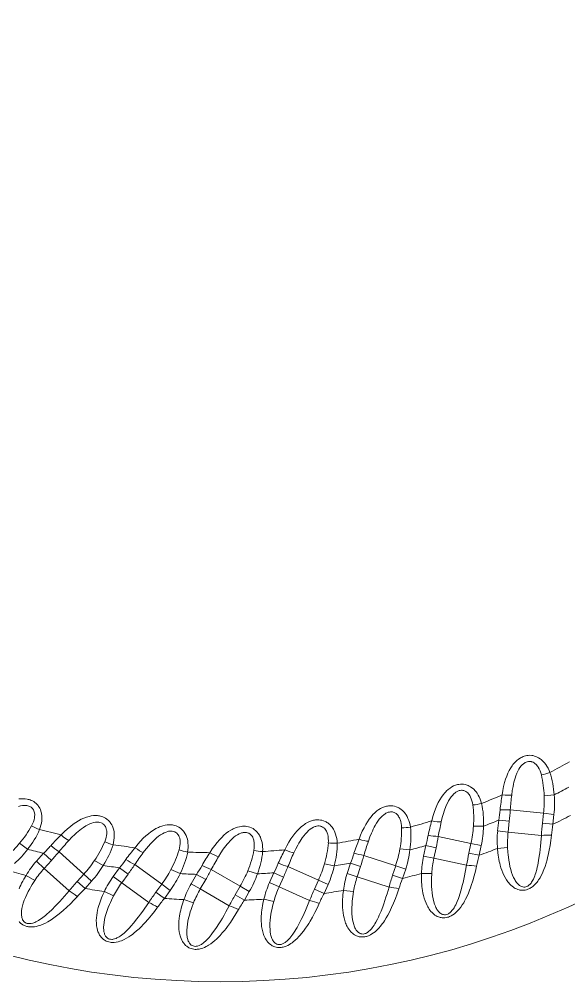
# Model space of a CAD drawing. Extents: x 407 to 920, y -71 to 445.
# Drawn here: x 879.11 to 900.47, y 146.64 to 184.04 of the extents above; entities that cross this region are included whole.
import ezdxf

# ---------------------------------------------------------------- set-up
doc = ezdxf.new("R2010")
doc.units = 0
doc.header["$LTSCALE"] = 7
doc.header["$MEASUREMENT"] = 0
doc.layers.add('8', color=250, linetype='CONTINUOUS', lineweight=15)

msp = doc.modelspace()

# ---------------------------------------------------------------- linework, layer by layer
at = {"layer": '8', "ltscale": 0.009748}
for p, q in [((899.9, 153.899), (899.512, 153.859)), ((897.153, 152.682), (896.763, 152.683)), ((879.438, 151.79), (879.123, 152.02)), ((894.294, 151.76), (893.907, 151.802)), ((882.375, 151.16), (882.038, 151.356)), ((891.355, 151.141), (890.973, 151.224)), ((885.362, 150.84), (885.007, 150.999)), ((888.366, 150.834), (887.996, 150.955))]:
    msp.add_line(p, q, dxfattribs=at)
at = {"layer": '8', "ltscale": 0.032425}
for p, q in [((899.486, 153.185), (898.196, 153.321)), ((896.667, 152.016), (895.398, 152.286)), ((881.621, 150.826), (880.657, 151.694)), ((893.741, 151.148), (892.507, 151.549)), ((884.647, 150.429), (883.598, 151.191)), ((890.74, 150.591), (889.556, 151.118)), ((887.698, 150.35), (886.575, 150.998))]:
    msp.add_line(p, q, dxfattribs=at)
at = {"layer": '8', "ltscale": 0.009608}
for p, q in [((899.446, 152.803), (899.486, 153.185)), ((899.854, 152.76), (899.894, 153.142)), ((896.988, 151.555), (897.068, 151.931)), ((893.622, 150.782), (893.741, 151.148)), ((894.012, 150.656), (894.131, 151.021)), ((890.959, 150.073), (891.115, 150.424)), ((887.506, 150.017), (887.698, 150.35)), ((887.861, 149.812), (888.053, 150.145))]:
    msp.add_line(p, q, dxfattribs=at)
at = {"layer": '8', "ltscale": 0.010249}
for p, q in [((899.894, 153.142), (899.486, 153.185)), ((897.749, 152.917), (898.157, 152.875)), ((899.854, 152.76), (899.446, 152.803)), ((897.705, 152.501), (898.113, 152.458)), ((894.911, 151.931), (895.312, 151.846)), ((897.068, 151.931), (896.667, 152.016)), ((880.059, 151.63), (880.363, 151.356)), ((894.824, 151.522), (895.225, 151.437)), ((896.988, 151.555), (896.587, 151.64)), ((879.779, 151.319), (880.083, 151.045)), ((891.986, 151.247), (892.376, 151.121)), ((894.131, 151.021), (893.741, 151.148)), ((881.926, 150.551), (881.621, 150.826)), ((882.763, 150.727), (883.095, 150.486)), ((883.009, 151.065), (883.341, 150.824)), ((886.002, 150.812), (886.357, 150.607)), ((889.006, 150.873), (889.38, 150.706)), ((891.857, 150.849), (892.247, 150.723)), ((894.012, 150.656), (893.622, 150.782)), ((881.669, 150.266), (881.364, 150.54)), ((884.979, 150.188), (884.647, 150.429)), ((885.793, 150.45), (886.148, 150.245)), ((888.836, 150.491), (889.21, 150.324)), ((891.115, 150.424), (890.74, 150.591)), ((887.861, 149.812), (887.506, 150.017)), ((888.053, 150.145), (887.698, 150.35)), ((890.959, 150.073), (890.584, 150.239))]:
    msp.add_line(p, q, dxfattribs=at)
at = {"layer": '8', "ltscale": 0.010461}
for p, q in [((897.749, 152.917), (897.705, 152.501)), ((898.157, 152.875), (898.113, 152.458)), ((880.059, 151.63), (879.779, 151.319)), ((883.009, 151.065), (882.763, 150.727)), ((886.002, 150.812), (885.793, 150.45))]:
    msp.add_line(p, q, dxfattribs=at)
at = {"layer": '8', "ltscale": 0.032487}
for p, q in [((899.405, 152.323), (898.113, 152.458)), ((881.049, 150.175), (880.083, 151.045)), ((884.146, 149.722), (883.095, 150.486)), ((893.483, 150.321), (892.247, 150.723)), ((890.397, 149.795), (889.21, 150.324))]:
    msp.add_line(p, q, dxfattribs=at)
at = {"layer": '8', "ltscale": 0.010462}
for p, q in [((894.911, 151.931), (894.824, 151.522)), ((895.312, 151.846), (895.225, 151.437)), ((880.363, 151.356), (880.083, 151.045)), ((891.986, 151.247), (891.857, 150.849)), ((892.376, 151.121), (892.247, 150.723)), ((883.341, 150.824), (883.095, 150.486)), ((889.006, 150.873), (888.836, 150.491)), ((886.357, 150.607), (886.148, 150.245)), ((889.38, 150.706), (889.21, 150.324))]:
    msp.add_line(p, q, dxfattribs=at)
at = {"layer": '8', "ltscale": 0.009607}
for p, q in [((896.587, 151.64), (896.667, 152.016)), ((881.364, 150.54), (881.621, 150.826)), ((881.669, 150.266), (881.926, 150.551)), ((884.421, 150.118), (884.647, 150.429)), ((890.584, 150.239), (890.74, 150.591)), ((884.753, 149.877), (884.979, 150.188))]:
    msp.add_line(p, q, dxfattribs=at)
at = {"layer": '8', "ltscale": 0.009814}
for p, q in [((897.701, 151.822), (898.092, 151.863)), ((879.376, 150.772), (879.716, 150.576)), ((882.42, 150.141), (882.779, 149.981)), ((888.622, 149.846), (889.006, 149.764))]:
    msp.add_line(p, q, dxfattribs=at)
at = {"layer": '8', "ltscale": 0.032486}
for p, q in [((896.497, 151.167), (895.225, 151.437)), ((887.274, 149.595), (886.148, 150.245))]:
    msp.add_line(p, q, dxfattribs=at)
at = {"layer": '8', "ltscale": 0.009813}
for p, q in [((894.749, 150.847), (895.142, 150.847)), ((891.712, 150.186), (892.102, 150.145)), ((885.513, 149.831), (885.887, 149.71))]:
    msp.add_line(p, q, dxfattribs=at)
at = {"layer": '8', "ltscale": 0.01025}
msp.add_line((884.753, 149.877), (884.421, 150.118), dxfattribs=at)
at = {"layer": '8'}
for points in [[(899.734, 154.774), (899.701, 154.854), (899.662, 154.935), (899.618, 155.013), (899.571, 155.085), (899.522, 155.148), (899.474, 155.201), (899.427, 155.247), (899.392, 155.275), (899.359, 155.301), (899.297, 155.341), (899.238, 155.373), (899.183, 155.396), (899.143, 155.409), (899.105, 155.42), (899.068, 155.428), (899.031, 155.433), (898.961, 155.438), (898.893, 155.436), (898.837, 155.429), (898.783, 155.417), (898.731, 155.401), (898.693, 155.387), (898.657, 155.372), (898.621, 155.354), (898.585, 155.334), (898.517, 155.289), (898.453, 155.238), (898.392, 155.18), (898.333, 155.116), (898.301, 155.077), (898.27, 155.035), (898.211, 154.946), (898.155, 154.848), (898.104, 154.742), (898.057, 154.629), (898.014, 154.507), (897.975, 154.376), (897.938, 154.227), (897.907, 154.068), (897.882, 153.899)], [(899.404, 154.677), (899.381, 154.758), (899.352, 154.838), (899.319, 154.913), (899.284, 154.975), (899.263, 155.007), (899.243, 155.035), (899.219, 155.063), (899.196, 155.088), (899.156, 155.123), (899.118, 155.149), (899.083, 155.169), (899.049, 155.183), (899.024, 155.191), (899.001, 155.196), (898.955, 155.202), (898.93, 155.202), (898.905, 155.2), (898.858, 155.191), (898.813, 155.176), (898.771, 155.155), (898.744, 155.139), (898.718, 155.121), (898.692, 155.1), (898.666, 155.077), (898.618, 155.026), (898.572, 154.966), (898.528, 154.898), (898.488, 154.823), (898.449, 154.739), (898.413, 154.647), (898.38, 154.545), (898.359, 154.473), (898.339, 154.397), (898.32, 154.316), (898.303, 154.23), (898.274, 154.069), (898.25, 153.894)], [(897.08, 153.57), (897.055, 153.653), (897.025, 153.738), (896.99, 153.82), (896.95, 153.896), (896.908, 153.964), (896.865, 154.022), (896.823, 154.072), (896.792, 154.105), (896.762, 154.133), (896.704, 154.18), (896.649, 154.217), (896.597, 154.246), (896.559, 154.264), (896.522, 154.278), (896.485, 154.29), (896.45, 154.3), (896.38, 154.312), (896.313, 154.316), (896.256, 154.315), (896.201, 154.309), (896.147, 154.299), (896.109, 154.289), (896.071, 154.277), (896.033, 154.263), (895.995, 154.247), (895.923, 154.21), (895.854, 154.166), (895.787, 154.115), (895.722, 154.057), (895.686, 154.021), (895.651, 153.983), (895.583, 153.9), (895.517, 153.809), (895.455, 153.709), (895.396, 153.601), (895.341, 153.484), (895.289, 153.359), (895.237, 153.214), (895.189, 153.059), (895.146, 152.893)], [(879.901, 152.552), (879.93, 152.633), (879.955, 152.719), (879.975, 152.807), (879.987, 152.892), (879.993, 152.971), (879.993, 153.044), (879.988, 153.109), (879.982, 153.153), (879.975, 153.194), (879.956, 153.266), (879.933, 153.328), (879.908, 153.383), (879.887, 153.419), (879.865, 153.453), (879.843, 153.484), (879.82, 153.512), (879.771, 153.563), (879.719, 153.606), (879.672, 153.639), (879.624, 153.666), (879.575, 153.689), (879.538, 153.704), (879.501, 153.717), (879.461, 153.728), (879.421, 153.737), (879.341, 153.749), (879.259, 153.754), (879.175, 153.752), (879.089, 153.744)], [(896.742, 153.509), (896.727, 153.591), (896.707, 153.674), (896.681, 153.751), (896.653, 153.818), (896.636, 153.851), (896.618, 153.881), (896.597, 153.912), (896.577, 153.939), (896.541, 153.978), (896.506, 154.008), (896.473, 154.031), (896.441, 154.049), (896.417, 154.059), (896.394, 154.067), (896.35, 154.077), (896.325, 154.08), (896.3, 154.08), (896.252, 154.076), (896.206, 154.066), (896.162, 154.05), (896.133, 154.037), (896.106, 154.022), (896.077, 154.004), (896.049, 153.984), (895.996, 153.938), (895.944, 153.883), (895.894, 153.82), (895.845, 153.749), (895.798, 153.67), (895.753, 153.582), (895.709, 153.484), (895.681, 153.415), (895.653, 153.341), (895.626, 153.262), (895.599, 153.179), (895.554, 153.022), (895.512, 152.85)], [(879.591, 152.701), (879.628, 152.776), (879.66, 152.855), (879.685, 152.933), (879.701, 153.003), (879.707, 153.04), (879.71, 153.074), (879.712, 153.112), (879.711, 153.145), (879.705, 153.198), (879.694, 153.243), (879.681, 153.281), (879.665, 153.315), (879.652, 153.337), (879.638, 153.356), (879.608, 153.391), (879.589, 153.408), (879.57, 153.423), (879.529, 153.448), (879.486, 153.467), (879.44, 153.48), (879.41, 153.486), (879.378, 153.49), (879.345, 153.492), (879.31, 153.492), (879.24, 153.486), (879.166, 153.472), (879.088, 153.451)], [(894.314, 152.65), (894.299, 152.736), (894.277, 152.823), (894.251, 152.909), (894.219, 152.989), (894.184, 153.06), (894.148, 153.123), (894.111, 153.177), (894.084, 153.212), (894.057, 153.244), (894.005, 153.297), (893.954, 153.339), (893.904, 153.374), (893.868, 153.395), (893.833, 153.413), (893.798, 153.429), (893.764, 153.442), (893.696, 153.461), (893.629, 153.473), (893.573, 153.477), (893.517, 153.477), (893.463, 153.473), (893.424, 153.467), (893.385, 153.459), (893.345, 153.449), (893.306, 153.437), (893.231, 153.408), (893.157, 153.371), (893.085, 153.327), (893.015, 153.277), (892.975, 153.245), (892.936, 153.21), (892.86, 153.135), (892.785, 153.051), (892.713, 152.959), (892.643, 152.857), (892.576, 152.747), (892.511, 152.627), (892.444, 152.489), (892.38, 152.34), (892.32, 152.179)], [(882.756, 151.965), (882.776, 152.05), (882.792, 152.138), (882.803, 152.227), (882.806, 152.313), (882.804, 152.392), (882.796, 152.464), (882.785, 152.529), (882.774, 152.572), (882.762, 152.612), (882.736, 152.681), (882.707, 152.741), (882.676, 152.793), (882.651, 152.827), (882.626, 152.858), (882.601, 152.886), (882.575, 152.912), (882.521, 152.957), (882.465, 152.995), (882.415, 153.022), (882.364, 153.045), (882.313, 153.063), (882.275, 153.073), (882.236, 153.082), (882.196, 153.089), (882.155, 153.094), (882.074, 153.097), (881.992, 153.094), (881.909, 153.083), (881.824, 153.066), (881.775, 153.053), (881.725, 153.037), (881.624, 153), (881.522, 152.953), (881.418, 152.898), (881.313, 152.834), (881.207, 152.76), (881.099, 152.678), (880.982, 152.578), (880.863, 152.468), (880.743, 152.346)], [(893.971, 152.625), (893.966, 152.708), (893.954, 152.793), (893.937, 152.872), (893.916, 152.941), (893.902, 152.976), (893.888, 153.008), (893.87, 153.041), (893.853, 153.069), (893.821, 153.112), (893.79, 153.146), (893.759, 153.173), (893.729, 153.193), (893.706, 153.206), (893.684, 153.216), (893.641, 153.231), (893.616, 153.236), (893.592, 153.24), (893.544, 153.241), (893.497, 153.235), (893.451, 153.224), (893.422, 153.214), (893.393, 153.202), (893.362, 153.187), (893.333, 153.169), (893.275, 153.129), (893.217, 153.08), (893.16, 153.023), (893.105, 152.958), (893.05, 152.884), (892.996, 152.801), (892.942, 152.709), (892.906, 152.642), (892.871, 152.572), (892.836, 152.497), (892.801, 152.417), (892.739, 152.265), (892.679, 152.098)], [(882.432, 152.081), (882.461, 152.16), (882.485, 152.242), (882.501, 152.322), (882.51, 152.393), (882.512, 152.431), (882.511, 152.465), (882.509, 152.502), (882.505, 152.536), (882.493, 152.588), (882.478, 152.631), (882.461, 152.668), (882.442, 152.699), (882.427, 152.72), (882.411, 152.738), (882.377, 152.769), (882.357, 152.784), (882.336, 152.797), (882.292, 152.818), (882.247, 152.832), (882.201, 152.84), (882.17, 152.843), (882.138, 152.844), (882.105, 152.842), (882.07, 152.839), (882.001, 152.825), (881.929, 152.804), (881.853, 152.775), (881.776, 152.738), (881.696, 152.692), (881.612, 152.639), (881.526, 152.576), (881.466, 152.53), (881.406, 152.48), (881.343, 152.426), (881.278, 152.367), (881.16, 152.253), (881.038, 152.126)], [(885.656, 151.68), (885.668, 151.767), (885.675, 151.856), (885.676, 151.946), (885.67, 152.031), (885.66, 152.11), (885.645, 152.181), (885.626, 152.244), (885.611, 152.286), (885.595, 152.324), (885.562, 152.391), (885.526, 152.447), (885.49, 152.495), (885.462, 152.526), (885.435, 152.555), (885.406, 152.58), (885.378, 152.603), (885.319, 152.643), (885.259, 152.674), (885.207, 152.696), (885.154, 152.713), (885.101, 152.726), (885.062, 152.732), (885.023, 152.737), (884.982, 152.739), (884.941, 152.74), (884.86, 152.735), (884.779, 152.723), (884.697, 152.704), (884.615, 152.678), (884.567, 152.659), (884.519, 152.639), (884.423, 152.591), (884.326, 152.534), (884.229, 152.468), (884.131, 152.393), (884.033, 152.309), (883.934, 152.216), (883.828, 152.105), (883.721, 151.983), (883.614, 151.849)], [(888.571, 151.7), (888.574, 151.787), (888.571, 151.877), (888.562, 151.966), (888.548, 152.051), (888.529, 152.128), (888.507, 152.197), (888.482, 152.257), (888.463, 152.298), (888.443, 152.334), (888.403, 152.397), (888.362, 152.449), (888.32, 152.493), (888.29, 152.521), (888.259, 152.547), (888.228, 152.569), (888.197, 152.589), (888.135, 152.622), (888.072, 152.647), (888.018, 152.664), (887.963, 152.675), (887.909, 152.682), (887.87, 152.684), (887.83, 152.685), (887.789, 152.683), (887.749, 152.679), (887.669, 152.666), (887.589, 152.646), (887.51, 152.618), (887.431, 152.583), (887.385, 152.56), (887.34, 152.535), (887.249, 152.477), (887.159, 152.41), (887.069, 152.335), (886.98, 152.25), (886.891, 152.156), (886.802, 152.053), (886.708, 151.931), (886.615, 151.799), (886.523, 151.654)], [(891.467, 152.025), (891.461, 152.112), (891.449, 152.2), (891.431, 152.288), (891.408, 152.371), (891.381, 152.446), (891.352, 152.512), (891.321, 152.57), (891.297, 152.608), (891.274, 152.642), (891.227, 152.7), (891.181, 152.748), (891.135, 152.787), (891.102, 152.812), (891.069, 152.834), (891.036, 152.853), (891.003, 152.869), (890.937, 152.896), (890.872, 152.915), (890.816, 152.925), (890.761, 152.931), (890.707, 152.932), (890.667, 152.93), (890.628, 152.927), (890.587, 152.921), (890.547, 152.913), (890.469, 152.891), (890.392, 152.862), (890.316, 152.827), (890.241, 152.784), (890.198, 152.756), (890.156, 152.726), (890.072, 152.659), (889.989, 152.583), (889.907, 152.499), (889.827, 152.405), (889.749, 152.302), (889.672, 152.19), (889.591, 152.06), (889.512, 151.918), (889.435, 151.765)], [(891.124, 152.035), (891.127, 152.119), (891.124, 152.204), (891.115, 152.285), (891.101, 152.356), (891.091, 152.392), (891.081, 152.425), (891.067, 152.46), (891.052, 152.49), (891.025, 152.536), (890.998, 152.573), (890.97, 152.602), (890.942, 152.626), (890.921, 152.641), (890.9, 152.653), (890.859, 152.673), (890.835, 152.68), (890.811, 152.686), (890.763, 152.692), (890.716, 152.692), (890.669, 152.686), (890.639, 152.679), (890.609, 152.67), (890.577, 152.658), (890.546, 152.644), (890.484, 152.61), (890.422, 152.567), (890.359, 152.516), (890.297, 152.457), (890.235, 152.389), (890.172, 152.312), (890.109, 152.226), (890.067, 152.164), (890.024, 152.098), (889.981, 152.026), (889.938, 151.951), (889.861, 151.806), (889.784, 151.646)], [(885.323, 151.762), (885.343, 151.843), (885.358, 151.927), (885.366, 152.008), (885.367, 152.08), (885.365, 152.118), (885.361, 152.152), (885.355, 152.189), (885.347, 152.221), (885.33, 152.272), (885.311, 152.314), (885.29, 152.349), (885.267, 152.378), (885.25, 152.396), (885.232, 152.413), (885.196, 152.441), (885.174, 152.453), (885.152, 152.464), (885.106, 152.48), (885.06, 152.489), (885.013, 152.493), (884.982, 152.492), (884.95, 152.49), (884.917, 152.485), (884.883, 152.477), (884.816, 152.457), (884.746, 152.428), (884.674, 152.391), (884.601, 152.346), (884.526, 152.293), (884.449, 152.231), (884.369, 152.16), (884.315, 152.108), (884.26, 152.052), (884.203, 151.991), (884.145, 151.926), (884.04, 151.8), (883.931, 151.66)], [(888.23, 151.747), (888.242, 151.83), (888.248, 151.915), (888.248, 151.996), (888.242, 152.068), (888.235, 152.105), (888.228, 152.139), (888.218, 152.175), (888.207, 152.206), (888.185, 152.255), (888.161, 152.294), (888.136, 152.327), (888.111, 152.353), (888.092, 152.37), (888.073, 152.385), (888.033, 152.408), (888.01, 152.419), (887.987, 152.427), (887.94, 152.438), (887.893, 152.442), (887.846, 152.441), (887.815, 152.437), (887.784, 152.431), (887.752, 152.423), (887.719, 152.412), (887.654, 152.385), (887.588, 152.349), (887.52, 152.305), (887.452, 152.252), (887.383, 152.191), (887.313, 152.121), (887.241, 152.043), (887.192, 151.985), (887.143, 151.924), (887.093, 151.857), (887.042, 151.786), (886.95, 151.65), (886.857, 151.5)], [(899.795, 152.33), (899.773, 152.134), (899.745, 151.94), (899.711, 151.749), (899.671, 151.559), (899.648, 151.465), (899.624, 151.372), (899.589, 151.247), (899.549, 151.124), (899.504, 151.002), (899.476, 150.932), (899.445, 150.862), (899.401, 150.771), (899.352, 150.681), (899.297, 150.594), (899.266, 150.55), (899.234, 150.508), (899.187, 150.453), (899.137, 150.401), (899.082, 150.352), (899.021, 150.307), (898.987, 150.285), (898.953, 150.266), (898.919, 150.249), (898.884, 150.234), (898.832, 150.217), (898.779, 150.204), (898.726, 150.196), (898.673, 150.193), (898.638, 150.194), (898.603, 150.198), (898.569, 150.203), (898.535, 150.21), (898.483, 150.226), (898.433, 150.245), (898.386, 150.269), (898.351, 150.289), (898.318, 150.31), (898.265, 150.351), (898.215, 150.395), (898.168, 150.443), (898.136, 150.479), (898.106, 150.517), (898.074, 150.56), (898.045, 150.603), (897.992, 150.691), (897.945, 150.782), (897.903, 150.876), (897.865, 150.973), (897.832, 151.072), (897.803, 151.172), (897.785, 151.245), (897.769, 151.318), (897.753, 151.398), (897.739, 151.48), (897.727, 151.565), (897.716, 151.651), (897.701, 151.822)], [(899.405, 152.323), (899.386, 152.05), (899.372, 151.91), (899.357, 151.773), (899.342, 151.645), (899.324, 151.518), (899.296, 151.345), (899.264, 151.175), (899.245, 151.091), (899.225, 151.008), (899.189, 150.877), (899.168, 150.813), (899.146, 150.751), (899.121, 150.69), (899.094, 150.63), (899.072, 150.587), (899.047, 150.544), (899.025, 150.509), (899.001, 150.476), (898.963, 150.431), (898.921, 150.391), (898.898, 150.374), (898.875, 150.359), (898.837, 150.339), (898.797, 150.326), (898.756, 150.319), (898.716, 150.319), (898.678, 150.325), (898.641, 150.336), (898.606, 150.352), (898.582, 150.365), (898.56, 150.38), (898.534, 150.4), (898.51, 150.422), (898.468, 150.465), (898.441, 150.497), (898.417, 150.531), (898.391, 150.57), (898.367, 150.611), (898.324, 150.693), (898.287, 150.779), (898.247, 150.889), (898.213, 151.002), (898.184, 151.119), (898.159, 151.239), (898.139, 151.361), (898.122, 151.484), (898.112, 151.578), (898.103, 151.672), (898.092, 151.863)], [(896.885, 151.134), (896.842, 150.941), (896.794, 150.751), (896.74, 150.564), (896.681, 150.38), (896.649, 150.289), (896.615, 150.198), (896.566, 150.078), (896.514, 149.96), (896.457, 149.843), (896.421, 149.776), (896.384, 149.71), (896.33, 149.624), (896.272, 149.54), (896.208, 149.459), (896.173, 149.419), (896.136, 149.38), (896.084, 149.33), (896.029, 149.284), (895.969, 149.241), (895.903, 149.202), (895.868, 149.184), (895.831, 149.169), (895.796, 149.155), (895.76, 149.144), (895.706, 149.132), (895.652, 149.125), (895.599, 149.123), (895.545, 149.126), (895.51, 149.13), (895.476, 149.137), (895.443, 149.146), (895.41, 149.157), (895.36, 149.178), (895.313, 149.203), (895.268, 149.231), (895.236, 149.254), (895.205, 149.279), (895.156, 149.325), (895.111, 149.374), (895.069, 149.427), (895.041, 149.466), (895.015, 149.507), (894.988, 149.552), (894.964, 149.599), (894.92, 149.692), (894.883, 149.787), (894.851, 149.886), (894.824, 149.986), (894.801, 150.087), (894.783, 150.19), (894.772, 150.264), (894.764, 150.338), (894.756, 150.42), (894.751, 150.503), (894.748, 150.589), (894.746, 150.675), (894.749, 150.847)], [(896.497, 151.167), (896.448, 150.897), (896.421, 150.76), (896.391, 150.625), (896.362, 150.499), (896.332, 150.375), (896.286, 150.206), (896.236, 150.04), (896.209, 149.958), (896.18, 149.878), (896.13, 149.752), (896.103, 149.691), (896.074, 149.631), (896.043, 149.573), (896.01, 149.516), (895.983, 149.475), (895.955, 149.435), (895.929, 149.403), (895.902, 149.373), (895.859, 149.332), (895.813, 149.297), (895.789, 149.282), (895.763, 149.269), (895.724, 149.254), (895.683, 149.245), (895.642, 149.242), (895.601, 149.247), (895.564, 149.256), (895.529, 149.271), (895.495, 149.291), (895.473, 149.306), (895.453, 149.323), (895.429, 149.346), (895.407, 149.37), (895.37, 149.418), (895.347, 149.452), (895.326, 149.488), (895.304, 149.53), (895.285, 149.573), (895.251, 149.659), (895.223, 149.749), (895.195, 149.862), (895.173, 149.978), (895.156, 150.098), (895.144, 150.219), (895.136, 150.342), (895.133, 150.467), (895.132, 150.561), (895.134, 150.656), (895.142, 150.847)], [(879.105, 150.256), (879.134, 150.324), (879.169, 150.399), (879.205, 150.473), (879.245, 150.549), (879.287, 150.625), (879.376, 150.772)], [(881.049, 150.175), (880.872, 149.966), (880.78, 149.861), (880.687, 149.759), (880.599, 149.664), (880.51, 149.572), (880.386, 149.449), (880.26, 149.33), (880.195, 149.273), (880.13, 149.218), (880.024, 149.134), (879.97, 149.094), (879.915, 149.057), (879.859, 149.022), (879.803, 148.989), (879.759, 148.967), (879.714, 148.947), (879.676, 148.932), (879.637, 148.919), (879.579, 148.905), (879.522, 148.898), (879.493, 148.897), (879.465, 148.899), (879.423, 148.905), (879.383, 148.918), (879.346, 148.936), (879.314, 148.96), (879.286, 148.987), (879.263, 149.018), (879.244, 149.051), (879.233, 149.076), (879.223, 149.101), (879.214, 149.132), (879.207, 149.164), (879.199, 149.224), (879.196, 149.265), (879.196, 149.307), (879.198, 149.354), (879.203, 149.401), (879.217, 149.492), (879.237, 149.584), (879.269, 149.696), (879.308, 149.808), (879.353, 149.92), (879.404, 150.031), (879.459, 150.142), (879.518, 150.252), (879.565, 150.333), (879.614, 150.415), (879.716, 150.576)], [(884.487, 149.534), (884.37, 149.375), (884.249, 149.222), (884.124, 149.073), (883.994, 148.928), (883.928, 148.858), (883.86, 148.789), (883.767, 148.699), (883.671, 148.612), (883.571, 148.529), (883.512, 148.482), (883.45, 148.437), (883.366, 148.38), (883.279, 148.327), (883.188, 148.279), (883.139, 148.257), (883.09, 148.236), (883.022, 148.212), (882.953, 148.192), (882.881, 148.178), (882.805, 148.169), (882.765, 148.167), (882.726, 148.167), (882.688, 148.17), (882.65, 148.174), (882.597, 148.185), (882.544, 148.2), (882.494, 148.22), (882.447, 148.244), (882.417, 148.263), (882.389, 148.283), (882.362, 148.305), (882.336, 148.328), (882.299, 148.367), (882.266, 148.409), (882.236, 148.453), (882.216, 148.488), (882.199, 148.523), (882.172, 148.585), (882.151, 148.648), (882.135, 148.713), (882.125, 148.761), (882.118, 148.808), (882.112, 148.861), (882.108, 148.914), (882.106, 149.016), (882.111, 149.118), (882.122, 149.221), (882.138, 149.323), (882.158, 149.425), (882.183, 149.527), (882.204, 149.599), (882.226, 149.67), (882.253, 149.748), (882.281, 149.825), (882.313, 149.905), (882.347, 149.985), (882.42, 150.141)], [(884.146, 149.722), (883.992, 149.496), (883.911, 149.382), (883.83, 149.27), (883.752, 149.167), (883.673, 149.066), (883.563, 148.93), (883.449, 148.799), (883.391, 148.735), (883.333, 148.674), (883.236, 148.579), (883.186, 148.534), (883.135, 148.491), (883.083, 148.45), (883.03, 148.412), (882.989, 148.385), (882.947, 148.361), (882.91, 148.342), (882.873, 148.325), (882.817, 148.305), (882.761, 148.292), (882.733, 148.288), (882.704, 148.287), (882.662, 148.289), (882.621, 148.297), (882.582, 148.312), (882.547, 148.332), (882.517, 148.356), (882.491, 148.384), (882.468, 148.416), (882.455, 148.438), (882.443, 148.462), (882.43, 148.492), (882.42, 148.524), (882.405, 148.582), (882.399, 148.623), (882.394, 148.665), (882.391, 148.712), (882.391, 148.759), (882.395, 148.851), (882.406, 148.945), (882.426, 149.06), (882.453, 149.175), (882.486, 149.291), (882.525, 149.407), (882.568, 149.522), (882.615, 149.638), (882.653, 149.724), (882.693, 149.81), (882.779, 149.981)], [(893.866, 150.248), (893.803, 150.061), (893.735, 149.877), (893.662, 149.697), (893.584, 149.52), (893.542, 149.432), (893.499, 149.346), (893.438, 149.231), (893.374, 149.119), (893.305, 149.009), (893.263, 148.946), (893.218, 148.884), (893.156, 148.804), (893.089, 148.727), (893.017, 148.653), (892.978, 148.617), (892.938, 148.582), (892.881, 148.538), (892.821, 148.498), (892.757, 148.461), (892.687, 148.429), (892.65, 148.415), (892.612, 148.404), (892.576, 148.394), (892.539, 148.387), (892.484, 148.38), (892.43, 148.379), (892.376, 148.382), (892.323, 148.391), (892.289, 148.399), (892.256, 148.41), (892.224, 148.422), (892.192, 148.436), (892.145, 148.462), (892.1, 148.492), (892.058, 148.524), (892.029, 148.551), (892.001, 148.579), (891.957, 148.63), (891.917, 148.684), (891.881, 148.74), (891.858, 148.782), (891.836, 148.825), (891.814, 148.873), (891.794, 148.922), (891.761, 149.019), (891.734, 149.118), (891.712, 149.219), (891.696, 149.321), (891.684, 149.425), (891.677, 149.529), (891.674, 149.604), (891.673, 149.678), (891.674, 149.761), (891.678, 149.843), (891.683, 149.929), (891.691, 150.015), (891.712, 150.186)], [(893.483, 150.321), (893.407, 150.058), (893.365, 149.925), (893.322, 149.793), (893.28, 149.671), (893.236, 149.551), (893.173, 149.388), (893.106, 149.228), (893.07, 149.15), (893.033, 149.073), (892.97, 148.952), (892.937, 148.894), (892.902, 148.838), (892.865, 148.783), (892.827, 148.731), (892.796, 148.692), (892.763, 148.656), (892.734, 148.627), (892.704, 148.599), (892.657, 148.563), (892.607, 148.533), (892.582, 148.521), (892.555, 148.51), (892.514, 148.5), (892.473, 148.495), (892.431, 148.497), (892.392, 148.505), (892.356, 148.519), (892.322, 148.537), (892.291, 148.56), (892.271, 148.578), (892.252, 148.597), (892.231, 148.622), (892.211, 148.648), (892.179, 148.699), (892.16, 148.736), (892.143, 148.774), (892.126, 148.818), (892.111, 148.863), (892.087, 148.952), (892.068, 149.044), (892.052, 149.16), (892.042, 149.278), (892.038, 149.398), (892.039, 149.52), (892.044, 149.644), (892.053, 149.768), (892.063, 149.862), (892.074, 149.956), (892.102, 150.145)], [(881.369, 149.953), (881.235, 149.807), (881.099, 149.667), (880.959, 149.532), (880.815, 149.402), (880.742, 149.339), (880.667, 149.278), (880.565, 149.198), (880.461, 149.121), (880.353, 149.049), (880.288, 149.009), (880.223, 148.97), (880.133, 148.922), (880.041, 148.879), (879.945, 148.841), (879.895, 148.824), (879.844, 148.808), (879.774, 148.791), (879.702, 148.779), (879.629, 148.772), (879.553, 148.771), (879.513, 148.773), (879.474, 148.778), (879.436, 148.784), (879.4, 148.793), (879.347, 148.809), (879.297, 148.829), (879.249, 148.854), (879.205, 148.884), (879.177, 148.905), (879.151, 148.928), (879.126, 148.953), (879.103, 148.978)], [(887.633, 149.443), (887.533, 149.273), (887.428, 149.108), (887.319, 148.947), (887.206, 148.79), (887.147, 148.713), (887.087, 148.637), (887.004, 148.538), (886.917, 148.442), (886.827, 148.348), (886.772, 148.296), (886.716, 148.244), (886.638, 148.179), (886.557, 148.117), (886.471, 148.06), (886.426, 148.033), (886.379, 148.007), (886.314, 147.976), (886.247, 147.949), (886.177, 147.927), (886.102, 147.91), (886.063, 147.904), (886.023, 147.9), (885.986, 147.899), (885.948, 147.899), (885.893, 147.904), (885.84, 147.914), (885.788, 147.929), (885.738, 147.948), (885.707, 147.963), (885.676, 147.98), (885.647, 147.999), (885.619, 148.019), (885.578, 148.054), (885.541, 148.093), (885.507, 148.134), (885.483, 148.166), (885.462, 148.199), (885.43, 148.257), (885.402, 148.319), (885.378, 148.382), (885.364, 148.427), (885.352, 148.474), (885.34, 148.526), (885.331, 148.578), (885.319, 148.679), (885.313, 148.782), (885.313, 148.885), (885.318, 148.988), (885.328, 149.092), (885.342, 149.195), (885.355, 149.269), (885.37, 149.343), (885.388, 149.423), (885.408, 149.503), (885.432, 149.586), (885.457, 149.668), (885.513, 149.831)], [(887.274, 149.595), (887.144, 149.354), (887.076, 149.232), (887.006, 149.112), (886.94, 149.002), (886.872, 148.893), (886.776, 148.746), (886.677, 148.604), (886.626, 148.535), (886.574, 148.467), (886.488, 148.363), (886.443, 148.313), (886.397, 148.265), (886.35, 148.219), (886.301, 148.176), (886.263, 148.145), (886.223, 148.116), (886.189, 148.093), (886.153, 148.072), (886.1, 148.047), (886.045, 148.028), (886.018, 148.021), (885.99, 148.017), (885.947, 148.014), (885.906, 148.019), (885.866, 148.029), (885.829, 148.045), (885.796, 148.066), (885.767, 148.091), (885.741, 148.12), (885.726, 148.141), (885.711, 148.164), (885.696, 148.193), (885.682, 148.223), (885.661, 148.28), (885.65, 148.319), (885.642, 148.36), (885.634, 148.407), (885.628, 148.454), (885.623, 148.546), (885.624, 148.64), (885.632, 148.756), (885.647, 148.874), (885.668, 148.993), (885.694, 149.112), (885.725, 149.231), (885.76, 149.351), (885.789, 149.441), (885.82, 149.531), (885.887, 149.71)], [(890.77, 149.682), (890.688, 149.503), (890.602, 149.327), (890.51, 149.155), (890.414, 148.988), (890.363, 148.905), (890.311, 148.823), (890.239, 148.716), (890.163, 148.611), (890.083, 148.509), (890.034, 148.451), (889.984, 148.394), (889.913, 148.321), (889.839, 148.251), (889.76, 148.185), (889.717, 148.153), (889.673, 148.123), (889.612, 148.085), (889.548, 148.051), (889.481, 148.022), (889.408, 147.997), (889.37, 147.987), (889.331, 147.979), (889.294, 147.974), (889.256, 147.97), (889.201, 147.97), (889.147, 147.974), (889.094, 147.983), (889.042, 147.997), (889.009, 148.009), (888.977, 148.022), (888.946, 148.038), (888.917, 148.055), (888.872, 148.086), (888.831, 148.12), (888.793, 148.157), (888.766, 148.187), (888.742, 148.218), (888.703, 148.272), (888.669, 148.33), (888.639, 148.391), (888.62, 148.435), (888.603, 148.48), (888.587, 148.53), (888.572, 148.581), (888.549, 148.68), (888.532, 148.782), (888.521, 148.884), (888.515, 148.988), (888.515, 149.092), (888.518, 149.196), (888.523, 149.271), (888.53, 149.345), (888.54, 149.427), (888.552, 149.509), (888.566, 149.594), (888.583, 149.678), (888.622, 149.846)], [(890.397, 149.795), (890.294, 149.542), (890.238, 149.413), (890.182, 149.287), (890.127, 149.17), (890.071, 149.055), (889.991, 148.899), (889.908, 148.747), (889.864, 148.673), (889.819, 148.601), (889.744, 148.488), (889.705, 148.433), (889.664, 148.381), (889.622, 148.33), (889.578, 148.282), (889.543, 148.247), (889.507, 148.214), (889.475, 148.188), (889.442, 148.164), (889.392, 148.133), (889.34, 148.108), (889.313, 148.099), (889.286, 148.091), (889.243, 148.085), (889.202, 148.085), (889.161, 148.091), (889.122, 148.103), (889.088, 148.121), (889.056, 148.143), (889.028, 148.168), (889.01, 148.188), (888.993, 148.209), (888.975, 148.236), (888.958, 148.264), (888.931, 148.319), (888.916, 148.357), (888.903, 148.397), (888.891, 148.442), (888.88, 148.488), (888.866, 148.579), (888.857, 148.673), (888.853, 148.79), (888.855, 148.908), (888.864, 149.029), (888.877, 149.15), (888.895, 149.272), (888.918, 149.395), (888.937, 149.487), (888.958, 149.579), (889.006, 149.764)]]:
    msp.add_lwpolyline(points, dxfattribs=at)
msp.add_circle((886.923, 179.497), 32.857, dxfattribs=at)
for centre, radius, start, end in [((886.923, 179.497), 27.845, 297.3924, 299.1758), ((899.034, 156.55), 1.909, 281.1898, 291.5116), ((895.491, 153.753), 4.022, 1.5098, 13.2913), ((896.728, 153.757), 3.174, 2.5537, 18.6788), ((886.923, 179.497), 28.699, 296.8826, 298.1615), ((886.923, 179.497), 27.845, 291.3924, 293.1758), ((904.799, 152.633), 7.032, 169.63, 174.3679), ((909.377, 152.561), 11.206, 173.169, 176.1122), ((894.772, 153.707), 4.742, 353.6754, 1.8307), ((896.198, 153.553), 3.719, 353.6503, 5.3281), ((896.569, 155.41), 1.909, 275.1898, 285.5116), ((892.752, 152.999), 4.023, 355.5024, 7.2806), ((893.984, 152.873), 3.174, 356.5537, 12.6788), ((890.666, 154.027), 7.17, 351.0996, 354.3659), ((898.031, 157.257), 3.94, 266.6545, 272.4068), ((884.793, 154.279), 13.438, 354.0001, 355.9088), ((886.923, 179.497), 29.699, 295.8095, 297.279), ((876.064, 154.632), 4.022, 319.5099, 331.2913), ((880.569, 154.34), 1.909, 239.1898, 249.5116), ((889.951, 152.534), 4.022, 349.5098, 1.2913), ((893.998, 154.534), 1.909, 269.1898, 279.5116), ((891.162, 152.281), 3.174, 350.5537, 6.6788), ((886.923, 179.497), 27.845, 285.3924, 287.1758), ((901.893, 150.911), 7.032, 163.63, 168.3679), ((906.438, 150.361), 11.206, 167.169, 170.1122), ((892.034, 153.028), 4.742, 347.6754, 355.8307), ((893.435, 152.726), 3.719, 347.6504, 359.3281), ((886.923, 179.497), 28.699, 290.8826, 292.1615), ((911.018, 151.585), 11.636, 173.9922, 176.3649), ((905.653, 151.752), 5.886, 170.1384, 174.3597), ((876.986, 153.808), 3.174, 320.5537, 336.6788), ((886.923, 179.497), 27.845, 255.3924, 257.1758), ((885.595, 147.256), 7.032, 133.63, 138.3679), ((887.983, 153.775), 7.17, 345.0996, 348.366), ((895.645, 156.218), 3.94, 260.6545, 266.4068), ((882.168, 154.64), 13.438, 348.0001, 349.9088), ((900.974, 152.14), 3.288, 173.6869, 185.5448), ((902.147, 152.012), 4.058, 173.6899, 182.1074), ((899.652, 149.228), 3.105, 87.3618, 94.559), ((875.5, 155.079), 4.742, 311.6754, 319.8307), ((874.98, 156.691), 7.17, 315.0996, 318.3659), ((882.837, 154.975), 3.94, 230.6545, 236.4068), ((889.256, 144.507), 11.206, 137.169, 140.1122), ((878.723, 153.634), 4.022, 325.5098, 337.2913), ((879.726, 152.91), 3.174, 326.5537, 342.6788), ((883.233, 153.814), 1.909, 245.1898, 255.5116), ((886.923, 179.497), 27.845, 261.3924, 263.1758), ((888.972, 147.294), 7.032, 139.63, 144.3679), ((887.116, 152.365), 4.022, 343.5099, 355.2913), ((891.35, 153.931), 1.909, 263.1898, 273.5116), ((888.294, 151.987), 3.174, 344.5537, 0.6788), ((886.923, 179.497), 27.845, 279.3924, 281.1758), ((898.823, 149.503), 7.032, 157.63, 162.3679), ((903.286, 148.481), 11.206, 161.169, 164.1122), ((886.923, 179.497), 28.699, 284.8826, 286.1615), ((876.456, 154.011), 3.719, 311.6504, 323.3281), ((886.923, 179.497), 28.699, 254.8826, 256.1615), ((870.377, 160.348), 13.438, 318.0001, 319.9088), ((892.9, 144.943), 11.206, 143.169, 146.1121), ((881.471, 152.918), 4.022, 331.5099, 343.2913), ((885.938, 153.569), 1.909, 251.1898, 261.5116), ((882.545, 152.303), 3.174, 332.5537, 348.6788), ((886.923, 179.497), 27.845, 267.3924, 269.1758), ((892.327, 147.685), 7.032, 145.63, 150.3679), ((896.48, 145.757), 11.206, 149.169, 152.1121), ((884.279, 152.494), 4.022, 337.5098, 349.2913), ((888.654, 153.608), 1.909, 257.1898, 267.5116), ((885.411, 151.995), 3.174, 338.5537, 354.6788), ((886.923, 179.497), 27.845, 273.3924, 275.1758), ((895.622, 148.424), 7.032, 151.63, 156.3679), ((899.954, 146.941), 11.206, 155.169, 158.1122), ((885.289, 153.805), 7.17, 339.0996, 342.3659), ((893.164, 155.433), 3.94, 254.6545, 260.4068), ((879.596, 155.273), 13.438, 342.0001, 343.9088), ((889.239, 152.639), 4.742, 341.6754, 349.8307), ((890.601, 152.192), 3.719, 341.6504, 353.328), ((898.037, 150.821), 3.288, 167.687, 179.5447), ((907.97, 149.219), 11.637, 167.9924, 170.3648), ((902.65, 149.946), 5.886, 164.1384, 168.3597), ((886.923, 179.497), 29.699, 289.8095, 291.279), ((882.21, 149.106), 3.288, 137.6875, 149.5443), ((878.115, 154.019), 4.742, 317.6753, 325.8307), ((879.177, 153.057), 3.719, 317.6502, 329.3282), ((886.923, 179.497), 28.699, 260.8826, 262.1616), ((877.429, 155.568), 7.17, 321.0996, 324.366), ((885.423, 154.683), 3.94, 236.6545, 242.4068), ((872.469, 158.723), 13.438, 324.0001, 325.9088), ((879.983, 154.706), 7.17, 327.0996, 330.3659), ((888.025, 154.662), 3.94, 242.6545, 248.4068), ((882.612, 154.117), 7.17, 333.0996, 336.366), ((890.615, 154.913), 3.94, 248.6545, 254.4068), ((877.104, 156.172), 13.438, 336.0001, 337.9088), ((886.418, 152.544), 4.743, 335.6757, 343.8305), ((887.727, 151.957), 3.719, 335.6507, 347.3278), ((886.923, 179.497), 28.699, 278.8826, 280.1615), ((899.191, 150.572), 4.058, 167.6899, 176.1073), ((896.418, 148.063), 3.105, 81.3618, 88.559), ((886.923, 179.497), 29.699, 253.8095, 255.279), ((883.085, 148.313), 4.059, 137.6902, 146.1071), ((885.413, 148.78), 3.288, 143.6863, 155.5453), ((880.826, 153.238), 4.743, 323.6756, 331.8306), ((881.983, 152.392), 3.719, 323.6505, 335.328), ((886.923, 179.497), 28.699, 266.8826, 268.1616), ((874.72, 157.326), 13.438, 330.0001, 331.9088), ((883.604, 152.745), 4.743, 329.6754, 337.8306), ((884.844, 152.024), 3.719, 329.6504, 341.3279), ((886.923, 179.497), 28.699, 272.8826, 274.1615), ((894.979, 149.816), 3.288, 161.6871, 173.5446), ((904.69, 147.185), 11.637, 161.9924, 164.3648), ((886.923, 179.497), 29.699, 283.8095, 285.279), ((890.01, 142.753), 11.636, 137.9922, 140.3649), ((886.365, 148.083), 4.058, 143.6898, 152.1075), ((888.632, 148.79), 3.288, 149.6878, 161.544), ((891.833, 149.137), 3.288, 155.6878, 167.544), ((896.1, 149.448), 4.058, 161.69, 170.1073), ((899.475, 148.464), 5.886, 158.1384, 162.3597), ((879.429, 147.526), 3.105, 51.3618, 58.559), ((885.768, 146.041), 5.886, 134.1384, 138.3597), ((886.923, 179.497), 29.699, 259.8095, 261.279), ((893.835, 143.276), 11.637, 143.9924, 146.3648), ((889.652, 148.196), 4.059, 149.6903, 158.1071), ((897.583, 144.197), 11.637, 149.9924, 152.3648), ((892.909, 148.653), 4.059, 155.6903, 164.1071), ((901.214, 145.505), 11.636, 155.9922, 158.3649), ((896.163, 147.322), 5.886, 152.1384, 156.3597), ((886.923, 179.497), 29.699, 277.8095, 279.279), ((893.081, 147.243), 3.105, 75.3618, 82.559), ((882.812, 146.918), 3.105, 57.3618, 64.559), ((889.271, 146.104), 5.886, 140.1384, 144.3597), ((886.923, 179.497), 29.699, 265.8095, 267.279), ((892.749, 146.532), 5.886, 146.1384, 150.3597), ((886.923, 179.497), 29.699, 271.8095, 273.279), ((889.676, 146.776), 3.105, 69.3618, 76.559), ((886.24, 146.667), 3.105, 63.3618, 70.559)]:
    msp.add_arc(centre, radius, start, end, dxfattribs=at)
at = {"layer": '8', "extrusion": (0, 0, -1)}
for centre, major_axis in [((897.84, 153.997), (-0.496, 0.063)), ((895.114, 152.995), (-0.487, 0.115)), ((880.766, 152.45), (-0.364, 0.343)), ((883.627, 151.955), (-0.398, 0.303)), ((892.299, 152.284), (-0.472, 0.165)), ((886.524, 151.761), (-0.427, 0.26)), ((889.425, 151.871), (-0.452, 0.214))]:
    msp.add_ellipse(centre, major_axis=major_axis, ratio=0.185152, start_param=3.71502, end_param=4.603915, dxfattribs=at)

doc.saveas('drawing.dxf')
